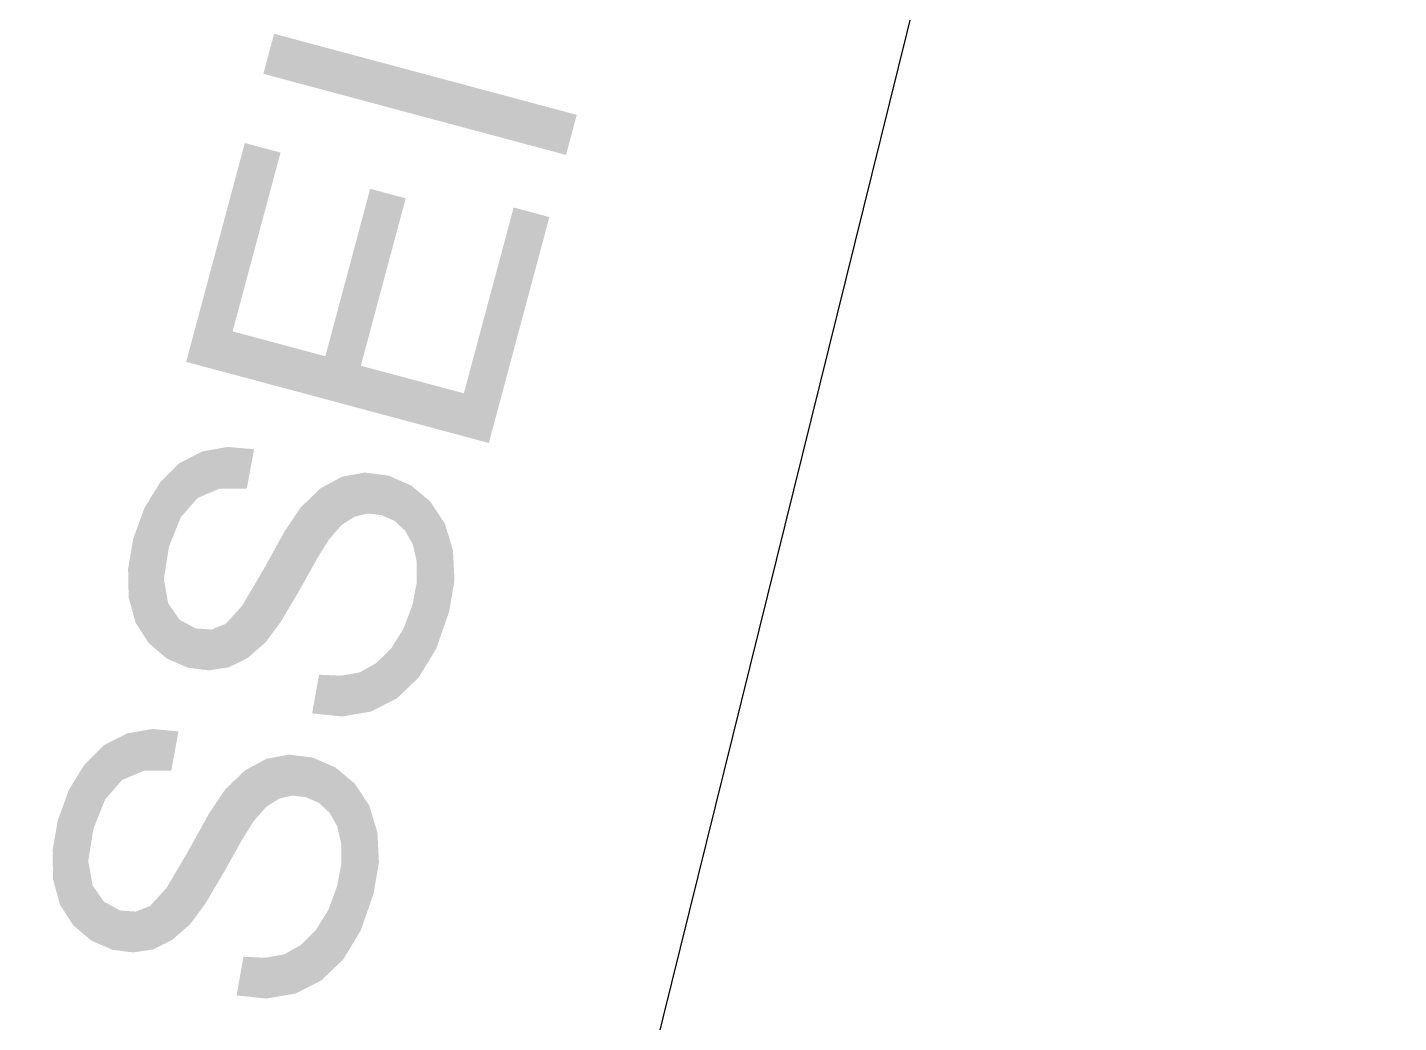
# Model space of a CAD drawing. Header units: inches. Extents: x 0.0008 to 0.0144, y 0.0003 to 0.0113.
# Drawn here: x 0.0020117 to 0.0022271, y 0.0047753 to 0.0049315 of the extents above; entities that cross this region are included whole.
import ezdxf

# ---------------------------------------------------------------- set-up
doc = ezdxf.new("R2010")
doc.units = ezdxf.units.IN
doc.header["$MEASUREMENT"] = 0
doc.linetypes.add('STRICHPUNKT', pattern=[25.4, 12.7, -6.35, 0, -6.35])
doc.layers.add('Standard', color=7, linetype='Continuous')

# ---------------------------------------------------------------- blocks, each defined once
blk = doc.blocks.new('*U407')
at = {"color": 7, "linetype": 'ByBlock'}
for points in [[(0.0514377, 0.1222156), (0.0514089, 0.1224011), (0.0514377, 0.1224157)], [(0.0514683, 0.1222503), (0.0514377, 0.1224157), (0.0514683, 0.1224313)], [(0.0514762, 0.1222593), (0.0514683, 0.1224313), (0.0514762, 0.1224353)], [(0.0514951, 0.1222673), (0.0514762, 0.1224353), (0.0514951, 0.1224449)], [(0.0515197, 0.1222778), (0.0514951, 0.1224449), (0.0515197, 0.1224493)], [(0.0515308, 0.1222825), (0.0515197, 0.1224493), (0.0515308, 0.1224513)], [(0.0515639, 0.1222966), (0.0515308, 0.1224513), (0.0515639, 0.1224572)], [(0.051588, 0.1222967), (0.0515639, 0.1224572), (0.051588, 0.1224615)], [(0.0515961, 0.1222967), (0.051588, 0.1224615), (0.0515961, 0.1224629)], [(0.0513616, 0.1220649), (0.0513584, 0.1223532), (0.0513616, 0.1223564)], [(0.0514032, 0.1221686), (0.0513616, 0.1223564), (0.0514032, 0.1223981)], [(0.0514035, 0.1221694), (0.0514032, 0.1223981), (0.0514035, 0.1223983)], [(0.0514089, 0.1221829), (0.0514035, 0.1223983), (0.0514089, 0.1224011)], [(0.0521223, 0.1221896), (0.0521015, 0.1223531), (0.0521223, 0.1223569)], [(0.0521424, 0.1221944), (0.0521223, 0.1223569), (0.0521424, 0.1223605)], [(0.0521534, 0.1221971), (0.0521534, 0.1223591), (0.0521679, 0.1221955)], [(0.0521679, 0.1221955), (0.0521679, 0.1223573), (0.0521875, 0.1221933)], [(0.0521875, 0.1221933), (0.0521875, 0.1223548), (0.0522091, 0.1221908)], [(0.051326, 0.1216417), (0.0512812, 0.1222481), (0.051326, 0.1223207)], [(0.0513411, 0.1216289), (0.051326, 0.1223207), (0.0513411, 0.1223359)], [(0.051326, 0.1216417), (0.051326, 0.1223207), (0.0513411, 0.1216289)], [(0.0513531, 0.1220116), (0.0513411, 0.1223359), (0.0513531, 0.1223479)], [(0.0513584, 0.1220447), (0.0513531, 0.1223479), (0.0513584, 0.1223532)], [(0.0520007, 0.1220948), (0.051967, 0.1222982), (0.0520007, 0.1223163)], [(0.0520472, 0.122148), (0.0520007, 0.1223163), (0.0520472, 0.1223413)], [(0.0520502, 0.1221515), (0.0520472, 0.1223413), (0.0520502, 0.1223429)], [(0.0520521, 0.1221527), (0.0520502, 0.1223429), (0.0520521, 0.1223439)], [(0.0520524, 0.1221529), (0.0520521, 0.1223439), (0.0520524, 0.1223441)], [(0.0521015, 0.1221845), (0.0520524, 0.1223441), (0.0521015, 0.1223531)], [(0.0522091, 0.1221908), (0.0522091, 0.1223521), (0.0522373, 0.1221785)], [(0.0522373, 0.1221785), (0.0522373, 0.1223485), (0.0522488, 0.1221735)], [(0.0522488, 0.1221735), (0.0522488, 0.1223435), (0.0522605, 0.1221684)], [(0.0522605, 0.1221684), (0.0522605, 0.1223384), (0.052271, 0.1221587)], [(0.052271, 0.1221587), (0.052271, 0.1223338), (0.0522986, 0.1221333)], [(0.0522986, 0.1221333), (0.0522986, 0.1223218), (0.0523037, 0.1221286)], [(0.0523037, 0.1221286), (0.0523037, 0.1223196), (0.0523273, 0.1220866)], [(0.0523273, 0.1220866), (0.0523273, 0.1223093), (0.0523339, 0.1220749)], [(0.0523339, 0.1220749), (0.0523339, 0.1223038), (0.0523341, 0.1220745)], [(0.0523341, 0.1220745), (0.0523341, 0.1223036), (0.05235, 0.1220049)], [(0.0512812, 0.1216796), (0.0512634, 0.1222193), (0.0512812, 0.1222481)], [(0.0512812, 0.1216796), (0.0512812, 0.1222481), (0.051326, 0.1216417)], [(0.0519327, 0.1219818), (0.0518872, 0.1222217), (0.0519327, 0.1222653)], [(0.0519558, 0.1220232), (0.0519327, 0.1222653), (0.0519558, 0.1222875)], [(0.05196, 0.1220299), (0.0519558, 0.1222875), (0.05196, 0.1222915)], [(0.051967, 0.122041), (0.05196, 0.1222915), (0.051967, 0.1222982)], [(0.05235, 0.1220049), (0.05235, 0.1222903), (0.0523502, 0.1219235)], [(0.0512634, 0.1217072), (0.0512282, 0.1221216), (0.0512634, 0.1222193)], [(0.0512634, 0.1217072), (0.0512634, 0.1222193), (0.0512812, 0.1216796)], [(0.0518846, 0.1218956), (0.0518241, 0.1221281), (0.0518846, 0.1222178)], [(0.0518872, 0.1219003), (0.0518846, 0.1222178), (0.0518872, 0.1222217)], [(0.051219, 0.1217958), (0.0512007, 0.1219896), (0.051219, 0.1220962)], [(0.0512282, 0.1217618), (0.051219, 0.1220962), (0.0512282, 0.1221216)], [(0.051219, 0.1217958), (0.051219, 0.1220962), (0.0512282, 0.1217618)], [(0.0512282, 0.1217618), (0.0512282, 0.1221216), (0.0512634, 0.1217072)], [(0.0518072, 0.1217645), (0.0517464, 0.1219879), (0.0518072, 0.1220975)], [(0.0518241, 0.1217933), (0.0518072, 0.1220975), (0.0518241, 0.1221281)], [(0.0512007, 0.1218636), (0.0511985, 0.1219772), (0.0512007, 0.1219896)], [(0.0512007, 0.1218636), (0.0512007, 0.1219896), (0.051219, 0.1217958)], [(0.0517389, 0.1216763), (0.0517012, 0.1219103), (0.0517389, 0.1219743)], [(0.0517464, 0.1216828), (0.0517389, 0.1219743), (0.0517464, 0.1219879)], [(0.0513411, 0.1216289), (0.0513411, 0.1219362), (0.0513531, 0.1216187)], [(0.05235, 0.1215355), (0.0523341, 0.1218374), (0.05235, 0.1219225)], [(0.0523502, 0.1215357), (0.05235, 0.1219225), (0.0523502, 0.1219235)], [(0.0513531, 0.1216187), (0.0513531, 0.1218685), (0.0513584, 0.1216164)], [(0.051675, 0.1216207), (0.0516718, 0.1218605), (0.051675, 0.1218659)], [(0.0517012, 0.1216435), (0.051675, 0.1218659), (0.0517012, 0.1219103)], [(0.0513584, 0.1216164), (0.0513584, 0.1218388), (0.0513616, 0.121615)], [(0.0513616, 0.121615), (0.0513616, 0.1218342), (0.0514032, 0.121597)], [(0.0516531, 0.1216099), (0.0515997, 0.12177), (0.0516531, 0.1218288)], [(0.0516718, 0.1216191), (0.0516531, 0.1218288), (0.0516718, 0.1218605)], [(0.0523273, 0.1215139), (0.0523037, 0.1217546), (0.0523273, 0.1218185)], [(0.0523339, 0.1215202), (0.0523273, 0.1218185), (0.0523339, 0.1218362)], [(0.0523341, 0.1215204), (0.0523339, 0.1218362), (0.0523341, 0.1218374)], [(0.0514032, 0.121597), (0.0514032, 0.1217743), (0.0514035, 0.1215969)], [(0.0514035, 0.1215969), (0.0514035, 0.1217739), (0.0514089, 0.1215945)], [(0.0514089, 0.1215945), (0.0514089, 0.1217709), (0.0514377, 0.121582)], [(0.0514377, 0.121582), (0.0514377, 0.1217554), (0.0514683, 0.1215781)], [(0.051588, 0.1215817), (0.0515639, 0.1217475), (0.051588, 0.121757)], [(0.0515961, 0.121583), (0.051588, 0.121757), (0.0515961, 0.121766)], [(0.0515997, 0.1215835), (0.0515961, 0.121766), (0.0515997, 0.12177)], [(0.0523037, 0.1214913), (0.0522986, 0.1217407), (0.0523037, 0.1217546)], [(0.0514683, 0.1215781), (0.0514683, 0.1217388), (0.0514762, 0.1215771)], [(0.0514762, 0.1215771), (0.0514762, 0.1217383), (0.0514951, 0.1215746)], [(0.0514951, 0.1215746), (0.0514951, 0.1217369), (0.0515197, 0.1215715)], [(0.0515639, 0.1215781), (0.0515308, 0.1217344), (0.0515639, 0.1217475)], [(0.0522986, 0.1214864), (0.052271, 0.1216963), (0.0522986, 0.1217407)], [(0.0522373, 0.1214429), (0.0522091, 0.1216213), (0.0522373, 0.1216491)], [(0.0522488, 0.1214488), (0.0522373, 0.1216491), (0.0522488, 0.1216604)], [(0.0522605, 0.1214547), (0.0522488, 0.1216604), (0.0522605, 0.1216792)], [(0.052271, 0.1214601), (0.0522605, 0.1216792), (0.052271, 0.1216963)], [(0.0521679, 0.1214075), (0.0521534, 0.121581), (0.0521679, 0.121589)], [(0.0521875, 0.1214175), (0.0521679, 0.121589), (0.0521875, 0.1216)], [(0.0522091, 0.1214285), (0.0521875, 0.1216), (0.0522091, 0.1216213)], [(0.05196, 0.1213971), (0.0519558, 0.1215306), (0.05196, 0.1215542)], [(0.05196, 0.1213971), (0.05196, 0.1215542), (0.051967, 0.1213964)], [(0.051967, 0.1213964), (0.051967, 0.1215539), (0.0520007, 0.1213928)], [(0.0520007, 0.1213928), (0.0520007, 0.1215524), (0.0520472, 0.1213879)], [(0.0520502, 0.1213876), (0.0520472, 0.1215503), (0.0520502, 0.1215508)], [(0.0520472, 0.1213879), (0.0520472, 0.1215503), (0.0520502, 0.1213876)], [(0.0520521, 0.1213874), (0.0520502, 0.1215508), (0.0520521, 0.1215512)], [(0.0520502, 0.1213876), (0.0520502, 0.1215508), (0.0520521, 0.1213874)], [(0.0520524, 0.1213875), (0.0520521, 0.1215512), (0.0520524, 0.1215512)], [(0.0521015, 0.121396), (0.0520524, 0.1215512), (0.0521015, 0.1215599)], [(0.0521223, 0.1213996), (0.0521015, 0.1215599), (0.0521223, 0.1215636)], [(0.0521424, 0.1214031), (0.0521223, 0.1215636), (0.0521424, 0.1215748)], [(0.0521534, 0.121405), (0.0521424, 0.1215748), (0.0521534, 0.121581)], [(0.0519558, 0.1213976), (0.0519327, 0.1214), (0.0519558, 0.1215306)], [(0.0519558, 0.1213976), (0.0519558, 0.1215306), (0.05196, 0.1213971)]]:
    blk.add_solid(points, dxfattribs=at)
at = {"color": 7, "linetype": 'ByBlock', "extrusion": (0, 0, -1)}
for points in [[(-0.0514377, 0.1222156), (-0.0514377, 0.1224157), (-0.0514683, 0.1222503)], [(-0.0514683, 0.1222503), (-0.0514683, 0.1224313), (-0.0514762, 0.1222593)], [(-0.0514762, 0.1222593), (-0.0514762, 0.1224353), (-0.0514951, 0.1222673)], [(-0.0514951, 0.1222673), (-0.0514951, 0.1224449), (-0.0515197, 0.1222778)], [(-0.0515197, 0.1222778), (-0.0515197, 0.1224493), (-0.0515308, 0.1222825)], [(-0.0515308, 0.1222825), (-0.0515308, 0.1224513), (-0.0515639, 0.1222966)], [(-0.0515639, 0.1222966), (-0.0515639, 0.1224572), (-0.051588, 0.1222967)], [(-0.051588, 0.1222967), (-0.051588, 0.1224615), (-0.0515961, 0.1222967)], [(-0.0515961, 0.1222967), (-0.0515961, 0.1224629), (-0.0515997, 0.1222967)], [(-0.0515997, 0.1222967), (-0.0515961, 0.1224629), (-0.0515997, 0.1224626)], [(-0.0515997, 0.1222967), (-0.0515997, 0.1224626), (-0.0516531, 0.1222968)], [(-0.0516531, 0.1222968), (-0.0515997, 0.1224626), (-0.0516531, 0.1224577)], [(-0.0516531, 0.1222968), (-0.0516531, 0.1224577), (-0.0516718, 0.1222968)], [(-0.0516718, 0.1222968), (-0.0516531, 0.1224577), (-0.0516718, 0.122456)], [(-0.0516718, 0.1222968), (-0.0516718, 0.122456), (-0.051675, 0.122314)], [(-0.051675, 0.122314), (-0.0516718, 0.122456), (-0.051675, 0.1224557)], [(-0.051675, 0.122314), (-0.051675, 0.1224557), (-0.0517012, 0.1224533)], [(-0.0513616, 0.1220649), (-0.0513616, 0.1223564), (-0.0514032, 0.1221686)], [(-0.0514032, 0.1221686), (-0.0514032, 0.1223981), (-0.0514035, 0.1221694)], [(-0.0514035, 0.1221694), (-0.0514035, 0.1223983), (-0.0514089, 0.1221829)], [(-0.0514089, 0.1221829), (-0.0514089, 0.1224011), (-0.0514377, 0.1222156)], [(-0.0521223, 0.1221896), (-0.0521223, 0.1223569), (-0.0521424, 0.1221944)], [(-0.0521424, 0.1221944), (-0.0521424, 0.1223605), (-0.0521534, 0.1221971)], [(-0.0521534, 0.1221971), (-0.0521424, 0.1223605), (-0.0521534, 0.1223591)], [(-0.0521679, 0.1221955), (-0.0521534, 0.1223591), (-0.0521679, 0.1223573)], [(-0.0521875, 0.1221933), (-0.0521679, 0.1223573), (-0.0521875, 0.1223548)], [(-0.0522091, 0.1221908), (-0.0521875, 0.1223548), (-0.0522091, 0.1223521)], [(-0.0513411, 0.1219362), (-0.0513411, 0.1223359), (-0.0513531, 0.1220116)], [(-0.0513531, 0.1220116), (-0.0513531, 0.1223479), (-0.0513584, 0.1220447)], [(-0.0513584, 0.1220447), (-0.0513584, 0.1223532), (-0.0513616, 0.1220649)], [(-0.0520007, 0.1220948), (-0.0520007, 0.1223163), (-0.0520472, 0.122148)], [(-0.0520472, 0.122148), (-0.0520472, 0.1223413), (-0.0520502, 0.1221515)], [(-0.0520502, 0.1221515), (-0.0520502, 0.1223429), (-0.0520521, 0.1221527)], [(-0.0520521, 0.1221527), (-0.0520521, 0.1223439), (-0.0520524, 0.1221529)], [(-0.0520524, 0.1221529), (-0.0520524, 0.1223441), (-0.0521015, 0.1221845)], [(-0.0521015, 0.1221845), (-0.0521015, 0.1223531), (-0.0521223, 0.1221896)], [(-0.0522373, 0.1221785), (-0.0522091, 0.1223521), (-0.0522373, 0.1223485)], [(-0.0522488, 0.1221735), (-0.0522373, 0.1223485), (-0.0522488, 0.1223435)], [(-0.0522605, 0.1221684), (-0.0522488, 0.1223435), (-0.0522605, 0.1223384)], [(-0.052271, 0.1221587), (-0.0522605, 0.1223384), (-0.052271, 0.1223338)], [(-0.0522986, 0.1221333), (-0.052271, 0.1223338), (-0.0522986, 0.1223218)], [(-0.0523037, 0.1221286), (-0.0522986, 0.1223218), (-0.0523037, 0.1223196)], [(-0.0523273, 0.1220866), (-0.0523037, 0.1223196), (-0.0523273, 0.1223093)], [(-0.0523339, 0.1220749), (-0.0523273, 0.1223093), (-0.0523339, 0.1223038)], [(-0.0523341, 0.1220745), (-0.0523339, 0.1223038), (-0.0523341, 0.1223036)], [(-0.05235, 0.1220049), (-0.0523341, 0.1223036), (-0.05235, 0.1222903)], [(-0.0519327, 0.1219818), (-0.0519327, 0.1222653), (-0.0519558, 0.1220232)], [(-0.0519558, 0.1220232), (-0.0519558, 0.1222875), (-0.05196, 0.1220299)], [(-0.05196, 0.1220299), (-0.05196, 0.1222915), (-0.051967, 0.122041)], [(-0.051967, 0.122041), (-0.051967, 0.1222982), (-0.0520007, 0.1220948)], [(-0.0523502, 0.1219235), (-0.05235, 0.1222903), (-0.0523502, 0.1222901)], [(-0.0523502, 0.1215357), (-0.0523502, 0.1222901), (-0.0523577, 0.121543)], [(-0.0523577, 0.121543), (-0.0523502, 0.1222901), (-0.0523577, 0.1222838)], [(-0.0523577, 0.121543), (-0.0523577, 0.1222838), (-0.0524045, 0.12162)], [(-0.0524045, 0.12162), (-0.0523577, 0.1222838), (-0.0524045, 0.1222446)], [(-0.0518846, 0.1218956), (-0.0518846, 0.1222178), (-0.0518872, 0.1219003)], [(-0.0518872, 0.1219003), (-0.0518872, 0.1222217), (-0.0519327, 0.1219818)], [(-0.0524045, 0.12162), (-0.0524045, 0.1222446), (-0.0524273, 0.1216576)], [(-0.0524273, 0.1216576), (-0.0524045, 0.1222446), (-0.0524273, 0.1222098)], [(-0.0524273, 0.1216576), (-0.0524273, 0.1222098), (-0.0524622, 0.1217571)], [(-0.0524622, 0.1217571), (-0.0524273, 0.1222098), (-0.0524622, 0.1221567)], [(-0.0524622, 0.1217571), (-0.0524622, 0.1221567), (-0.0524791, 0.1218053)], [(-0.0524791, 0.1218053), (-0.0524622, 0.1221567), (-0.0524791, 0.1221007)], [(-0.0518072, 0.1217645), (-0.0518072, 0.1220975), (-0.0518241, 0.1217933)], [(-0.0518241, 0.1217933), (-0.0518241, 0.1221281), (-0.0518846, 0.1218956)], [(-0.0524791, 0.1218053), (-0.0524791, 0.1221007), (-0.0524945, 0.1218955)], [(-0.0524945, 0.1218955), (-0.0524791, 0.1221007), (-0.0524945, 0.1220501)], [(-0.0524945, 0.1218955), (-0.0524945, 0.1220501), (-0.0525005, 0.1219309)], [(-0.0517389, 0.1216763), (-0.0517389, 0.1219743), (-0.0517464, 0.1216828)], [(-0.0517464, 0.1216828), (-0.0517464, 0.1219879), (-0.0518072, 0.1217645)], [(-0.0513531, 0.1216187), (-0.0513411, 0.1219362), (-0.0513531, 0.1218685)], [(-0.05235, 0.1215355), (-0.05235, 0.1219225), (-0.0523502, 0.1215357)], [(-0.0513584, 0.1216164), (-0.0513531, 0.1218685), (-0.0513584, 0.1218388)], [(-0.051675, 0.1216207), (-0.051675, 0.1218659), (-0.0517012, 0.1216435)], [(-0.0517012, 0.1216435), (-0.0517012, 0.1219103), (-0.0517389, 0.1216763)], [(-0.0513616, 0.121615), (-0.0513584, 0.1218388), (-0.0513616, 0.1218342)], [(-0.0514032, 0.121597), (-0.0513616, 0.1218342), (-0.0514032, 0.1217743)], [(-0.0516531, 0.1216099), (-0.0516531, 0.1218288), (-0.0516718, 0.1216191)], [(-0.0516718, 0.1216191), (-0.0516718, 0.1218605), (-0.051675, 0.1216207)], [(-0.0523273, 0.1215139), (-0.0523273, 0.1218185), (-0.0523339, 0.1215202)], [(-0.0523339, 0.1215202), (-0.0523339, 0.1218362), (-0.0523341, 0.1215204)], [(-0.0523341, 0.1215204), (-0.0523341, 0.1218374), (-0.05235, 0.1215355)], [(-0.0514035, 0.1215969), (-0.0514032, 0.1217743), (-0.0514035, 0.1217739)], [(-0.0514089, 0.1215945), (-0.0514035, 0.1217739), (-0.0514089, 0.1217709)], [(-0.0514377, 0.121582), (-0.0514089, 0.1217709), (-0.0514377, 0.1217554)], [(-0.0514683, 0.1215781), (-0.0514377, 0.1217554), (-0.0514683, 0.1217388)], [(-0.051588, 0.1215817), (-0.051588, 0.121757), (-0.0515961, 0.121583)], [(-0.0515961, 0.121583), (-0.0515961, 0.121766), (-0.0515997, 0.1215835)], [(-0.0515997, 0.1215835), (-0.0515997, 0.12177), (-0.0516531, 0.1216099)], [(-0.0523037, 0.1214913), (-0.0523037, 0.1217546), (-0.0523273, 0.1215139)], [(-0.0514762, 0.1215771), (-0.0514683, 0.1217388), (-0.0514762, 0.1217383)], [(-0.0514951, 0.1215746), (-0.0514762, 0.1217383), (-0.0514951, 0.1217369)], [(-0.0515197, 0.1215715), (-0.0514951, 0.1217369), (-0.0515197, 0.1217352)], [(-0.0515197, 0.1215715), (-0.0515197, 0.1217352), (-0.0515308, 0.1215732)], [(-0.0515308, 0.1215732), (-0.0515197, 0.1217352), (-0.0515308, 0.1217344)], [(-0.0515308, 0.1215732), (-0.0515308, 0.1217344), (-0.0515639, 0.1215781)], [(-0.0515639, 0.1215781), (-0.0515639, 0.1217475), (-0.051588, 0.1215817)], [(-0.0522986, 0.1214864), (-0.0522986, 0.1217407), (-0.0523037, 0.1214913)], [(-0.0522373, 0.1214429), (-0.0522373, 0.1216491), (-0.0522488, 0.1214488)], [(-0.0522488, 0.1214488), (-0.0522488, 0.1216604), (-0.0522605, 0.1214547)], [(-0.0522605, 0.1214547), (-0.0522605, 0.1216792), (-0.052271, 0.1214601)], [(-0.052271, 0.1214601), (-0.052271, 0.1216963), (-0.0522986, 0.1214864)], [(-0.0521679, 0.1214075), (-0.0521679, 0.121589), (-0.0521875, 0.1214175)], [(-0.0521875, 0.1214175), (-0.0521875, 0.1216), (-0.0522091, 0.1214285)], [(-0.0522091, 0.1214285), (-0.0522091, 0.1216213), (-0.0522373, 0.1214429)], [(-0.051967, 0.1213964), (-0.05196, 0.1215542), (-0.051967, 0.1215539)], [(-0.0520007, 0.1213928), (-0.051967, 0.1215539), (-0.0520007, 0.1215524)], [(-0.0520472, 0.1213879), (-0.0520007, 0.1215524), (-0.0520472, 0.1215503)], [(-0.0520521, 0.1213874), (-0.0520521, 0.1215512), (-0.0520524, 0.1213875)], [(-0.0520524, 0.1213875), (-0.0520524, 0.1215512), (-0.0521015, 0.121396)], [(-0.0521015, 0.121396), (-0.0521015, 0.1215599), (-0.0521223, 0.1213996)], [(-0.0521223, 0.1213996), (-0.0521223, 0.1215636), (-0.0521424, 0.1214031)], [(-0.0521424, 0.1214031), (-0.0521424, 0.1215748), (-0.0521534, 0.121405)], [(-0.0521534, 0.121405), (-0.0521534, 0.121581), (-0.0521679, 0.1214075)]]:
    blk.add_solid(points, dxfattribs=at)
blk = doc.blocks.new('*U408')
at = {"color": 7, "linetype": 'ByBlock'}
for points in [[(0.0517777, 0.1233843), (0.0517698, 0.1235563), (0.0517777, 0.1235603)], [(0.0517966, 0.1233924), (0.0517777, 0.1235603), (0.0517966, 0.12357)], [(0.0518211, 0.1234029), (0.0517966, 0.12357), (0.0518211, 0.1235743)], [(0.0518322, 0.1234076), (0.0518211, 0.1235743), (0.0518322, 0.1235763)], [(0.0518653, 0.1234217), (0.0518322, 0.1235763), (0.0518653, 0.1235822)], [(0.0518894, 0.1234217), (0.0518653, 0.1235822), (0.0518894, 0.1235865)], [(0.0518976, 0.1234217), (0.0518894, 0.1235865), (0.0518976, 0.123588)], [(0.0517047, 0.1232936), (0.051663, 0.1234815), (0.0517047, 0.1235232)], [(0.051705, 0.1232944), (0.0517047, 0.1235232), (0.051705, 0.1235233)], [(0.0517104, 0.1233079), (0.051705, 0.1235233), (0.0517104, 0.1235261)], [(0.0517392, 0.1233406), (0.0517104, 0.1235261), (0.0517392, 0.1235408)], [(0.0517698, 0.1233754), (0.0517392, 0.1235408), (0.0517698, 0.1235563)], [(0.0516426, 0.1227539), (0.0516274, 0.1234458), (0.0516426, 0.1234609)], [(0.0516546, 0.1231367), (0.0516426, 0.1234609), (0.0516546, 0.123473)], [(0.0516598, 0.1231698), (0.0516546, 0.123473), (0.0516598, 0.1234782)], [(0.051663, 0.1231899), (0.0516598, 0.1234782), (0.051663, 0.1234815)], [(0.0523486, 0.1232731), (0.0523022, 0.1234414), (0.0523486, 0.1234664)], [(0.0523516, 0.1232765), (0.0523486, 0.1234664), (0.0523516, 0.123468)], [(0.0523535, 0.1232777), (0.0523516, 0.123468), (0.0523535, 0.123469)], [(0.0523539, 0.1232779), (0.0523535, 0.123469), (0.0523539, 0.1234692)], [(0.052403, 0.1233095), (0.0523539, 0.1234692), (0.052403, 0.1234781)], [(0.0524238, 0.1233146), (0.052403, 0.1234781), (0.0524238, 0.1234819)], [(0.0524439, 0.1233195), (0.0524238, 0.1234819), (0.0524439, 0.1234856)], [(0.0524549, 0.1233222), (0.0524549, 0.1234842), (0.0524693, 0.1233205)], [(0.0524693, 0.1233205), (0.0524693, 0.1234823), (0.052489, 0.1233183)], [(0.052489, 0.1233183), (0.052489, 0.1234799), (0.0525106, 0.1233159)], [(0.0525106, 0.1233159), (0.0525106, 0.1234771), (0.0525388, 0.1233036)], [(0.0525388, 0.1233036), (0.0525388, 0.1234735), (0.0525503, 0.1232986)], [(0.0525503, 0.1232986), (0.0525503, 0.1234685), (0.0525619, 0.1232935)], [(0.0525619, 0.1232935), (0.0525619, 0.1234634), (0.0525725, 0.1232837)], [(0.0525725, 0.1232837), (0.0525725, 0.1234588), (0.0526, 0.1232584)], [(0.0516274, 0.1227668), (0.0515827, 0.1233732), (0.0516274, 0.1234458)], [(0.0516274, 0.1227668), (0.0516274, 0.1234458), (0.0516426, 0.1227539)], [(0.0522573, 0.1231482), (0.0522342, 0.1233904), (0.0522573, 0.1234126)], [(0.0522615, 0.1231549), (0.0522573, 0.1234126), (0.0522615, 0.1234166)], [(0.0522684, 0.123166), (0.0522615, 0.1234166), (0.0522684, 0.1234232)], [(0.0523022, 0.1232199), (0.0522684, 0.1234232), (0.0523022, 0.1234414)], [(0.0526, 0.1232584), (0.0526, 0.1234468), (0.0526052, 0.1232536)], [(0.0526052, 0.1232536), (0.0526052, 0.1234446), (0.0526288, 0.1232116)], [(0.0526288, 0.1232116), (0.0526288, 0.1234343), (0.0526353, 0.1232)], [(0.0526353, 0.1232), (0.0526353, 0.1234288), (0.0526355, 0.1231996)], [(0.0526355, 0.1231996), (0.0526355, 0.1234286), (0.0526514, 0.12313)], [(0.0526514, 0.12313), (0.0526514, 0.1234153), (0.0526516, 0.1230486)], [(0.0515649, 0.1228322), (0.0515296, 0.1232466), (0.0515649, 0.1233443)], [(0.0515827, 0.1228047), (0.0515649, 0.1233443), (0.0515827, 0.1233732)], [(0.0515649, 0.1228322), (0.0515649, 0.1233443), (0.0515827, 0.1228047)], [(0.0515827, 0.1228047), (0.0515827, 0.1233732), (0.0516274, 0.1227668)], [(0.052186, 0.1230206), (0.0521256, 0.1232532), (0.052186, 0.1233428)], [(0.0521886, 0.1230253), (0.052186, 0.1233428), (0.0521886, 0.1233467)], [(0.0522342, 0.1231068), (0.0521886, 0.1233467), (0.0522342, 0.1233904)], [(0.0515296, 0.1228868), (0.0515204, 0.1232212), (0.0515296, 0.1232466)], [(0.0515296, 0.1228868), (0.0515296, 0.1232466), (0.0515649, 0.1228322)], [(0.0521256, 0.1229183), (0.0521086, 0.1232225), (0.0521256, 0.1232532)], [(0.0515204, 0.1229208), (0.0515021, 0.1231146), (0.0515204, 0.1232212)], [(0.0515204, 0.1229208), (0.0515204, 0.1232212), (0.0515296, 0.1228868)], [(0.0521086, 0.1228895), (0.0520479, 0.1231129), (0.0521086, 0.1232225)], [(0.0515021, 0.1229886), (0.0515, 0.1231022), (0.0515021, 0.1231146)], [(0.0515021, 0.1229886), (0.0515021, 0.1231146), (0.0515204, 0.1229208)], [(0.0520404, 0.1228013), (0.0520026, 0.1230354), (0.0520404, 0.1230994)], [(0.0520479, 0.1228079), (0.0520404, 0.1230994), (0.0520479, 0.1231129)], [(0.0516426, 0.1227539), (0.0516426, 0.1230612), (0.0516546, 0.1227438)], [(0.0520026, 0.1227685), (0.0519765, 0.122991), (0.0520026, 0.1230354)], [(0.0526514, 0.1226606), (0.0526355, 0.1229625), (0.0526514, 0.1230475)], [(0.0526516, 0.1226608), (0.0526514, 0.1230475), (0.0526516, 0.1230486)], [(0.0516546, 0.1227438), (0.0516546, 0.1229936), (0.0516598, 0.1227415)], [(0.0516598, 0.1227415), (0.0516598, 0.1229639), (0.051663, 0.1227401)], [(0.051663, 0.1227401), (0.051663, 0.1229593), (0.0517047, 0.122722)], [(0.0519732, 0.1227441), (0.0519546, 0.1229539), (0.0519732, 0.1229855)], [(0.0519765, 0.1227457), (0.0519732, 0.1229855), (0.0519765, 0.122991)], [(0.0526353, 0.1226452), (0.0526288, 0.1229436), (0.0526353, 0.1229613)], [(0.0526355, 0.1226454), (0.0526353, 0.1229613), (0.0526355, 0.1229625)], [(0.0519546, 0.1227349), (0.0519011, 0.122895), (0.0519546, 0.1229539)], [(0.0526288, 0.122639), (0.0526052, 0.1228797), (0.0526288, 0.1229436)], [(0.0517047, 0.122722), (0.0517047, 0.1228994), (0.051705, 0.1227219)], [(0.051705, 0.1227219), (0.051705, 0.1228989), (0.0517104, 0.1227196)], [(0.0517104, 0.1227196), (0.0517104, 0.122896), (0.0517392, 0.1227071)], [(0.0517392, 0.1227071), (0.0517392, 0.1228804), (0.0517698, 0.1227031)], [(0.0517698, 0.1227031), (0.0517698, 0.1228639), (0.0517777, 0.1227021)], [(0.0517777, 0.1227021), (0.0517777, 0.1228633), (0.0517966, 0.1226997)], [(0.0517966, 0.1226997), (0.0517966, 0.122862), (0.0518211, 0.1226965)], [(0.0518653, 0.1227032), (0.0518322, 0.1228594), (0.0518653, 0.1228725)], [(0.0518894, 0.1227068), (0.0518653, 0.1228725), (0.0518894, 0.1228821)], [(0.0518976, 0.122708), (0.0518894, 0.1228821), (0.0518976, 0.1228911)], [(0.0519011, 0.1227085), (0.0518976, 0.1228911), (0.0519011, 0.122895)], [(0.0526, 0.1226115), (0.0525725, 0.1228213), (0.0526, 0.1228657)], [(0.0526052, 0.1226164), (0.0526, 0.1228657), (0.0526052, 0.1228797)], [(0.0525619, 0.1225798), (0.0525503, 0.1227854), (0.0525619, 0.1228043)], [(0.0525725, 0.1225852), (0.0525619, 0.1228043), (0.0525725, 0.1228213)], [(0.0525106, 0.1225536), (0.052489, 0.1227251), (0.0525106, 0.1227463)], [(0.0525388, 0.122568), (0.0525106, 0.1227463), (0.0525388, 0.1227741)], [(0.0525503, 0.1225738), (0.0525388, 0.1227741), (0.0525503, 0.1227854)], [(0.052403, 0.1225211), (0.0523539, 0.1226763), (0.052403, 0.1226849)], [(0.0524238, 0.1225247), (0.052403, 0.1226849), (0.0524238, 0.1226886)], [(0.0524439, 0.1225281), (0.0524238, 0.1226886), (0.0524439, 0.1226998)], [(0.0524549, 0.1225301), (0.0524439, 0.1226998), (0.0524549, 0.122706)], [(0.0524693, 0.1225326), (0.0524549, 0.122706), (0.0524693, 0.1227141)], [(0.052489, 0.1225426), (0.0524693, 0.1227141), (0.052489, 0.1227251)], [(0.0522573, 0.1225226), (0.0522342, 0.122525), (0.0522573, 0.1226556)], [(0.0522615, 0.1225222), (0.0522573, 0.1226556), (0.0522615, 0.1226793)], [(0.0522573, 0.1225226), (0.0522573, 0.1226556), (0.0522615, 0.1225222)], [(0.0522615, 0.1225222), (0.0522615, 0.1226793), (0.0522684, 0.1225214)], [(0.0522684, 0.1225214), (0.0522684, 0.122679), (0.0523022, 0.1225179)], [(0.0523022, 0.1225179), (0.0523022, 0.1226774), (0.0523486, 0.122513)], [(0.0523516, 0.1225127), (0.0523486, 0.1226753), (0.0523516, 0.1226759)], [(0.0523486, 0.122513), (0.0523486, 0.1226753), (0.0523516, 0.1225127)], [(0.0523535, 0.1225125), (0.0523516, 0.1226759), (0.0523535, 0.1226762)], [(0.0523516, 0.1225127), (0.0523516, 0.1226759), (0.0523535, 0.1225125)], [(0.0523539, 0.1225125), (0.0523535, 0.1226762), (0.0523539, 0.1226763)]]:
    blk.add_solid(points, dxfattribs=at)
at = {"color": 7, "linetype": 'ByBlock', "extrusion": (0, 0, -1)}
for points in [[(-0.0517777, 0.1233843), (-0.0517777, 0.1235603), (-0.0517966, 0.1233924)], [(-0.0517966, 0.1233924), (-0.0517966, 0.12357), (-0.0518211, 0.1234029)], [(-0.0518211, 0.1234029), (-0.0518211, 0.1235743), (-0.0518322, 0.1234076)], [(-0.0518322, 0.1234076), (-0.0518322, 0.1235763), (-0.0518653, 0.1234217)], [(-0.0518653, 0.1234217), (-0.0518653, 0.1235822), (-0.0518894, 0.1234217)], [(-0.0518894, 0.1234217), (-0.0518894, 0.1235865), (-0.0518976, 0.1234217)], [(-0.0518976, 0.1234217), (-0.0518976, 0.123588), (-0.0519011, 0.1234218)], [(-0.0519011, 0.1234218), (-0.0518976, 0.123588), (-0.0519011, 0.1235876)], [(-0.0519011, 0.1234218), (-0.0519011, 0.1235876), (-0.0519546, 0.1234219)], [(-0.0519546, 0.1234219), (-0.0519011, 0.1235876), (-0.0519546, 0.1235828)], [(-0.0519546, 0.1234219), (-0.0519546, 0.1235828), (-0.0519732, 0.1234219)], [(-0.0519732, 0.1234219), (-0.0519546, 0.1235828), (-0.0519732, 0.123581)], [(-0.0519732, 0.1234219), (-0.0519732, 0.123581), (-0.0519765, 0.1234391)], [(-0.0519765, 0.1234391), (-0.0519732, 0.123581), (-0.0519765, 0.1235808)], [(-0.0519765, 0.1234391), (-0.0519765, 0.1235808), (-0.0520026, 0.1235784)], [(-0.0517047, 0.1232936), (-0.0517047, 0.1235232), (-0.051705, 0.1232944)], [(-0.051705, 0.1232944), (-0.051705, 0.1235233), (-0.0517104, 0.1233079)], [(-0.0517104, 0.1233079), (-0.0517104, 0.1235261), (-0.0517392, 0.1233406)], [(-0.0517392, 0.1233406), (-0.0517392, 0.1235408), (-0.0517698, 0.1233754)], [(-0.0517698, 0.1233754), (-0.0517698, 0.1235563), (-0.0517777, 0.1233843)], [(-0.0516426, 0.1230612), (-0.0516426, 0.1234609), (-0.0516546, 0.1231367)], [(-0.0516546, 0.1231367), (-0.0516546, 0.123473), (-0.0516598, 0.1231698)], [(-0.0516598, 0.1231698), (-0.0516598, 0.1234782), (-0.051663, 0.1231899)], [(-0.051663, 0.1231899), (-0.051663, 0.1234815), (-0.0517047, 0.1232936)], [(-0.0523486, 0.1232731), (-0.0523486, 0.1234664), (-0.0523516, 0.1232765)], [(-0.0523516, 0.1232765), (-0.0523516, 0.123468), (-0.0523535, 0.1232777)], [(-0.0523535, 0.1232777), (-0.0523535, 0.123469), (-0.0523539, 0.1232779)], [(-0.0523539, 0.1232779), (-0.0523539, 0.1234692), (-0.052403, 0.1233095)], [(-0.052403, 0.1233095), (-0.052403, 0.1234781), (-0.0524238, 0.1233146)], [(-0.0524238, 0.1233146), (-0.0524238, 0.1234819), (-0.0524439, 0.1233195)], [(-0.0524439, 0.1233195), (-0.0524439, 0.1234856), (-0.0524549, 0.1233222)], [(-0.0524549, 0.1233222), (-0.0524439, 0.1234856), (-0.0524549, 0.1234842)], [(-0.0524693, 0.1233205), (-0.0524549, 0.1234842), (-0.0524693, 0.1234823)], [(-0.052489, 0.1233183), (-0.0524693, 0.1234823), (-0.052489, 0.1234799)], [(-0.0525106, 0.1233159), (-0.052489, 0.1234799), (-0.0525106, 0.1234771)], [(-0.0525388, 0.1233036), (-0.0525106, 0.1234771), (-0.0525388, 0.1234735)], [(-0.0525503, 0.1232986), (-0.0525388, 0.1234735), (-0.0525503, 0.1234685)], [(-0.0525619, 0.1232935), (-0.0525503, 0.1234685), (-0.0525619, 0.1234634)], [(-0.0525725, 0.1232837), (-0.0525619, 0.1234634), (-0.0525725, 0.1234588)], [(-0.0526, 0.1232584), (-0.0525725, 0.1234588), (-0.0526, 0.1234468)], [(-0.0522573, 0.1231482), (-0.0522573, 0.1234126), (-0.0522615, 0.1231549)], [(-0.0522615, 0.1231549), (-0.0522615, 0.1234166), (-0.0522684, 0.123166)], [(-0.0522684, 0.123166), (-0.0522684, 0.1234232), (-0.0523022, 0.1232199)], [(-0.0523022, 0.1232199), (-0.0523022, 0.1234414), (-0.0523486, 0.1232731)], [(-0.0526052, 0.1232536), (-0.0526, 0.1234468), (-0.0526052, 0.1234446)], [(-0.0526288, 0.1232116), (-0.0526052, 0.1234446), (-0.0526288, 0.1234343)], [(-0.0526353, 0.1232), (-0.0526288, 0.1234343), (-0.0526353, 0.1234288)], [(-0.0526355, 0.1231996), (-0.0526353, 0.1234288), (-0.0526355, 0.1234286)], [(-0.0526514, 0.12313), (-0.0526355, 0.1234286), (-0.0526514, 0.1234153)], [(-0.0526516, 0.1230486), (-0.0526514, 0.1234153), (-0.0526516, 0.1234152)], [(-0.0526516, 0.1226608), (-0.0526516, 0.1234152), (-0.0526592, 0.122668)], [(-0.0526592, 0.122668), (-0.0526516, 0.1234152), (-0.0526592, 0.1234088)], [(-0.0526592, 0.122668), (-0.0526592, 0.1234088), (-0.0527059, 0.1227451)], [(-0.0527059, 0.1227451), (-0.0526592, 0.1234088), (-0.0527059, 0.1233696)], [(-0.052186, 0.1230206), (-0.052186, 0.1233428), (-0.0521886, 0.1230253)], [(-0.0521886, 0.1230253), (-0.0521886, 0.1233467), (-0.0522342, 0.1231068)], [(-0.0522342, 0.1231068), (-0.0522342, 0.1233904), (-0.0522573, 0.1231482)], [(-0.0527059, 0.1227451), (-0.0527059, 0.1233696), (-0.0527287, 0.1227827)], [(-0.0527287, 0.1227827), (-0.0527059, 0.1233696), (-0.0527287, 0.1233349)], [(-0.0527287, 0.1227827), (-0.0527287, 0.1233349), (-0.0527637, 0.1228821)], [(-0.0527637, 0.1228821), (-0.0527287, 0.1233349), (-0.0527637, 0.1232817)], [(-0.0521256, 0.1229183), (-0.0521256, 0.1232532), (-0.052186, 0.1230206)], [(-0.0527637, 0.1228821), (-0.0527637, 0.1232817), (-0.0527806, 0.1229303)], [(-0.0527806, 0.1229303), (-0.0527637, 0.1232817), (-0.0527806, 0.1232258)], [(-0.0521086, 0.1228895), (-0.0521086, 0.1232225), (-0.0521256, 0.1229183)], [(-0.0527806, 0.1229303), (-0.0527806, 0.1232258), (-0.0527959, 0.1230205)], [(-0.0527959, 0.1230205), (-0.0527806, 0.1232258), (-0.0527959, 0.1231751)], [(-0.0527959, 0.1230205), (-0.0527959, 0.1231751), (-0.052802, 0.123056)], [(-0.0520404, 0.1228013), (-0.0520404, 0.1230994), (-0.0520479, 0.1228079)], [(-0.0520479, 0.1228079), (-0.0520479, 0.1231129), (-0.0521086, 0.1228895)], [(-0.0516546, 0.1227438), (-0.0516426, 0.1230612), (-0.0516546, 0.1229936)], [(-0.0520026, 0.1227685), (-0.0520026, 0.1230354), (-0.0520404, 0.1228013)], [(-0.0526514, 0.1226606), (-0.0526514, 0.1230475), (-0.0526516, 0.1226608)], [(-0.0516598, 0.1227415), (-0.0516546, 0.1229936), (-0.0516598, 0.1229639)], [(-0.051663, 0.1227401), (-0.0516598, 0.1229639), (-0.051663, 0.1229593)], [(-0.0517047, 0.122722), (-0.051663, 0.1229593), (-0.0517047, 0.1228994)], [(-0.0519732, 0.1227441), (-0.0519732, 0.1229855), (-0.0519765, 0.1227457)], [(-0.0519765, 0.1227457), (-0.0519765, 0.122991), (-0.0520026, 0.1227685)], [(-0.0526353, 0.1226452), (-0.0526353, 0.1229613), (-0.0526355, 0.1226454)], [(-0.0526355, 0.1226454), (-0.0526355, 0.1229625), (-0.0526514, 0.1226606)], [(-0.0519546, 0.1227349), (-0.0519546, 0.1229539), (-0.0519732, 0.1227441)], [(-0.0526288, 0.122639), (-0.0526288, 0.1229436), (-0.0526353, 0.1226452)], [(-0.051705, 0.1227219), (-0.0517047, 0.1228994), (-0.051705, 0.1228989)], [(-0.0517104, 0.1227196), (-0.051705, 0.1228989), (-0.0517104, 0.122896)], [(-0.0517392, 0.1227071), (-0.0517104, 0.122896), (-0.0517392, 0.1228804)], [(-0.0517698, 0.1227031), (-0.0517392, 0.1228804), (-0.0517698, 0.1228639)], [(-0.0517777, 0.1227021), (-0.0517698, 0.1228639), (-0.0517777, 0.1228633)], [(-0.0517966, 0.1226997), (-0.0517777, 0.1228633), (-0.0517966, 0.122862)], [(-0.0518211, 0.1226965), (-0.0517966, 0.122862), (-0.0518211, 0.1228602)], [(-0.0518211, 0.1226965), (-0.0518211, 0.1228602), (-0.0518322, 0.1226982)], [(-0.0518322, 0.1226982), (-0.0518211, 0.1228602), (-0.0518322, 0.1228594)], [(-0.0518322, 0.1226982), (-0.0518322, 0.1228594), (-0.0518653, 0.1227032)], [(-0.0518653, 0.1227032), (-0.0518653, 0.1228725), (-0.0518894, 0.1227068)], [(-0.0518894, 0.1227068), (-0.0518894, 0.1228821), (-0.0518976, 0.122708)], [(-0.0518976, 0.122708), (-0.0518976, 0.1228911), (-0.0519011, 0.1227085)], [(-0.0519011, 0.1227085), (-0.0519011, 0.122895), (-0.0519546, 0.1227349)], [(-0.0526, 0.1226115), (-0.0526, 0.1228657), (-0.0526052, 0.1226164)], [(-0.0526052, 0.1226164), (-0.0526052, 0.1228797), (-0.0526288, 0.122639)], [(-0.0525619, 0.1225798), (-0.0525619, 0.1228043), (-0.0525725, 0.1225852)], [(-0.0525725, 0.1225852), (-0.0525725, 0.1228213), (-0.0526, 0.1226115)], [(-0.0525106, 0.1225536), (-0.0525106, 0.1227463), (-0.0525388, 0.122568)], [(-0.0525388, 0.122568), (-0.0525388, 0.1227741), (-0.0525503, 0.1225738)], [(-0.0525503, 0.1225738), (-0.0525503, 0.1227854), (-0.0525619, 0.1225798)], [(-0.052403, 0.1225211), (-0.052403, 0.1226849), (-0.0524238, 0.1225247)], [(-0.0524238, 0.1225247), (-0.0524238, 0.1226886), (-0.0524439, 0.1225281)], [(-0.0524439, 0.1225281), (-0.0524439, 0.1226998), (-0.0524549, 0.1225301)], [(-0.0524549, 0.1225301), (-0.0524549, 0.122706), (-0.0524693, 0.1225326)], [(-0.0524693, 0.1225326), (-0.0524693, 0.1227141), (-0.052489, 0.1225426)], [(-0.052489, 0.1225426), (-0.052489, 0.1227251), (-0.0525106, 0.1225536)], [(-0.0522684, 0.1225214), (-0.0522615, 0.1226793), (-0.0522684, 0.122679)], [(-0.0523022, 0.1225179), (-0.0522684, 0.122679), (-0.0523022, 0.1226774)], [(-0.0523486, 0.122513), (-0.0523022, 0.1226774), (-0.0523486, 0.1226753)], [(-0.0523535, 0.1225125), (-0.0523535, 0.1226762), (-0.0523539, 0.1225125)], [(-0.0523539, 0.1225125), (-0.0523539, 0.1226763), (-0.052403, 0.1225211)]]:
    blk.add_solid(points, dxfattribs=at)
blk = doc.blocks.new('*U409')
at = {"color": 7, "linetype": 'ByBlock'}
for points in [[(0.0519655, 0.1242303), (0.0519169, 0.1246187), (0.0519655, 0.1248002)], [(0.0519169, 0.1238776), (0.0517316, 0.1239272), (0.0519169, 0.1246187)], [(0.0524657, 0.1240509), (0.0524284, 0.1244784), (0.0524657, 0.1246176)], [(0.053038, 0.1239731), (0.052939, 0.1241736), (0.053038, 0.124543)], [(0.0524284, 0.1237405), (0.0522868, 0.1239497), (0.0524284, 0.1244784)], [(0.052939, 0.1236037), (0.0528394, 0.1238016), (0.052939, 0.1241736)], [(0.0519169, 0.1238776), (0.0519169, 0.1240488), (0.0519655, 0.1238645)], [(0.0519655, 0.1238645), (0.0519655, 0.1240358), (0.052108, 0.1238264)], [(0.052108, 0.1238264), (0.052108, 0.1239976), (0.0522868, 0.1237785)], [(0.0522868, 0.1237785), (0.0522868, 0.1239497), (0.0524284, 0.1237405)], [(0.0524284, 0.1237405), (0.0524284, 0.1239117), (0.0524657, 0.1237305)], [(0.0524657, 0.1237305), (0.0524657, 0.1239018), (0.0526074, 0.1236925)], [(0.0526074, 0.1236925), (0.0526074, 0.1238638), (0.0528394, 0.1236304)], [(0.0528394, 0.1236304), (0.0528394, 0.1238016), (0.052939, 0.1236037)]]:
    blk.add_solid(points, dxfattribs=at)
at = {"color": 7, "linetype": 'ByBlock', "extrusion": (0, 0, -1)}
for points in [[(-0.0519655, 0.1242303), (-0.0519655, 0.1248002), (-0.052108, 0.124762)], [(-0.0519169, 0.1240488), (-0.0519169, 0.1246187), (-0.0519655, 0.1242303)], [(-0.0524657, 0.1240509), (-0.0524657, 0.1246176), (-0.0526074, 0.1245796)], [(-0.053038, 0.1239731), (-0.053038, 0.124543), (-0.0531805, 0.1245048)], [(-0.0524284, 0.1239117), (-0.0524284, 0.1244784), (-0.0524657, 0.1240509)], [(-0.052939, 0.1236037), (-0.052939, 0.1241736), (-0.053038, 0.1239731)], [(-0.0519655, 0.1238645), (-0.0519169, 0.1240488), (-0.0519655, 0.1240358)], [(-0.052108, 0.1238264), (-0.0519655, 0.1240358), (-0.052108, 0.1239976)], [(-0.0522868, 0.1237785), (-0.052108, 0.1239976), (-0.0522868, 0.1239497)], [(-0.0524657, 0.1237305), (-0.0524284, 0.1239117), (-0.0524657, 0.1239018)], [(-0.0526074, 0.1236925), (-0.0524657, 0.1239018), (-0.0526074, 0.1238638)], [(-0.0528394, 0.1236304), (-0.0526074, 0.1238638), (-0.0528394, 0.1238016)]]:
    blk.add_solid(points, dxfattribs=at)
blk = doc.blocks.new('*U410')
at = {"color": 7, "linetype": 'ByBlock'}
for points in [[(0.0520823, 0.1250647), (0.0520395, 0.1250762), (0.0520823, 0.125236)], [(0.0520823, 0.1250647), (0.0520823, 0.125236), (0.0532469, 0.1247527)], [(0.0532469, 0.1247527), (0.0520823, 0.125236), (0.0532469, 0.1249239)]]:
    blk.add_solid(points, dxfattribs=at)
at = {"color": 7, "linetype": 'ByBlock', "extrusion": (0, 0, -1)}
blk.add_solid([(-0.0532469, 0.1247527), (-0.0532469, 0.1249239), (-0.0532897, 0.1249125)], dxfattribs=at)

msp = doc.modelspace()

# ---------------------------------------------------------------- linework, layer by layer
at = {"layer": 'Standard', "color": 4, "linetype": 'STRICHPUNKT'}
msp.add_line((0.00158748, 0.00266165), (0.00294639, 0.00814408), dxfattribs=at)

# ---------------------------------------------------------------- block references
at = {"color": 7, "linetype": 'ByBlock', "xscale": 0.03937007874015748, "yscale": 0.03937007874015748, "zscale": 0.03937007874015748}
for name in ['*U410', '*U409', '*U408', '*U407']:
    msp.add_blockref(name, (0, 0), dxfattribs=at)

doc.saveas('drawing.dxf')
